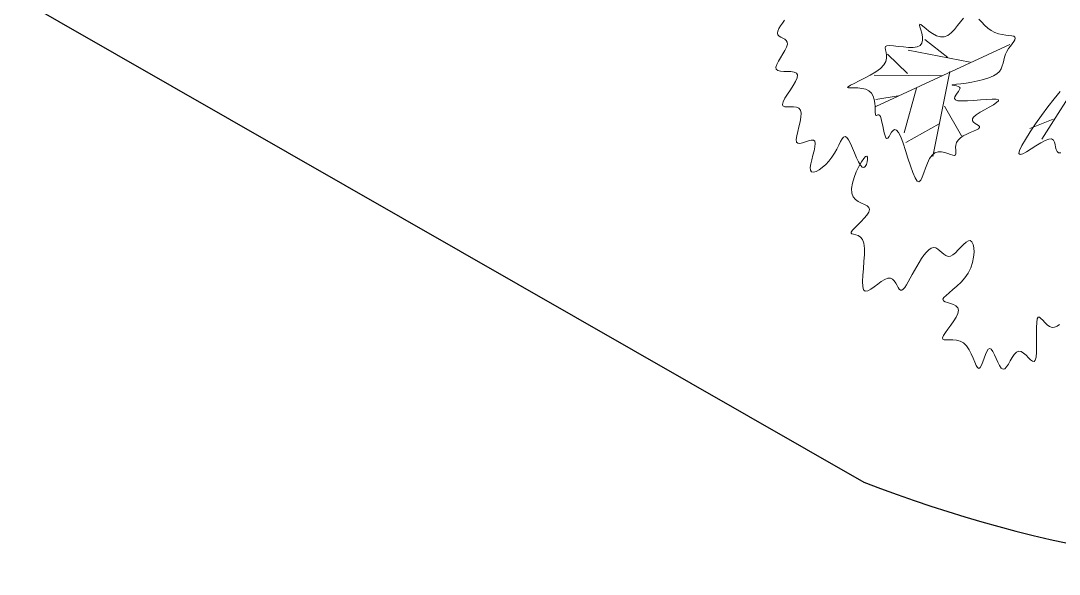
# Model space of a CAD drawing. Extents: x 2080 to 102394, y 2071 to 93424.
# Drawn here: x 79485.6 to 79786.8, y 77717.2 to 77877.6 of the extents above; entities that cross this region are included whole.
import ezdxf

# ---------------------------------------------------------------- set-up
doc = ezdxf.new("R2010")
doc.units = 0
doc.header["$LTSCALE"] = 20
doc.header["$MEASUREMENT"] = 0
doc.layers.add('casuanut tree', color=100, linetype='Continuous', lineweight=5)
doc.layers.add('road', color=2, linetype='Continuous')

# ---------------------------------------------------------------- blocks, each defined once
blk = doc.blocks.new('tr')
at = {"layer": 'casuanut tree'}
for p, q in [((-0.6532, -0.073), (-0.6884, -0.0189)), ((-0.5062, -0.0793), (-0.6394, -0.0202)), ((-0.5539, -0.0579), (-0.5967, -0.0051)), ((-0.4069, -0.0604), (-0.7425, -0.1308)), ((-0.5766, -0.0956), (-0.7299, -0.0592)), ((-0.5565, -0.0906), (-0.6394, -0.2729)), ((-0.6859, -0.1183), (-0.7387, -0.1145)), ((-0.6407, -0.1107), (-0.6922, -0.205)), ((-0.1911, -0.1005), (-0.3843, -0.2908)), ((-0.5866, -0.166), (-0.564, -0.2415)), ((-0.608, -0.2025), (-0.6935, -0.2276)), ((-0.3481, -0.2516), (-0.4054, -0.2606))]:
    blk.add_line(p, q, dxfattribs=at)
for points in [[(-0.9035, 0.1117), (-0.9094, 0.1065), (-0.9153, 0.1012), (-0.9205, 0.096), (-0.9244, 0.091), (-0.9265, 0.0865), (-0.9261, 0.0826), (-0.924, 0.079), (-0.9206, 0.0758), (-0.9167, 0.0725), (-0.913, 0.0692), (-0.9101, 0.0654), (-0.9088, 0.0611), (-0.9096, 0.0561), (-0.913, 0.0501), (-0.9184, 0.0436), (-0.925, 0.0366), (-0.9321, 0.0294), (-0.9387, 0.0225), (-0.9441, 0.016), (-0.9474, 0.0102), (-0.9478, 0.0054), (-0.9449, 0.0017), (-0.9392, -0.001), (-0.9318, -0.0032), (-0.9236, -0.0052), (-0.9157, -0.0073), (-0.9089, -0.01), (-0.9043, -0.0135), (-0.9028, -0.0183), (-0.9051, -0.0245), (-0.9106, -0.0319), (-0.9181, -0.04), (-0.9267, -0.0484), (-0.9355, -0.0568), (-0.9433, -0.0646), (-0.9493, -0.0714), (-0.9524, -0.0769), (-0.9518, -0.0807), (-0.9483, -0.0833), (-0.9426, -0.085), (-0.9357, -0.0865), (-0.9286, -0.0881), (-0.922, -0.0905), (-0.9168, -0.0941), (-0.9141, -0.0994), (-0.9143, -0.1068), (-0.917, -0.1157), (-0.9214, -0.1257), (-0.9266, -0.1361), (-0.9319, -0.1462), (-0.9364, -0.1555), (-0.9394, -0.1634), (-0.94, -0.1693), (-0.9377, -0.1727), (-0.933, -0.1742), (-0.9267, -0.1743), (-0.9196, -0.1737), (-0.9124, -0.173), (-0.9059, -0.1729), (-0.901, -0.1741), (-0.8983, -0.1772), (-0.8984, -0.1826), (-0.9009, -0.1899), (-0.905, -0.1985), (-0.9098, -0.2079), (-0.9148, -0.2174), (-0.9192, -0.2263), (-0.9222, -0.2342), (-0.9231, -0.2403), (-0.9213, -0.2442), (-0.9171, -0.246), (-0.9111, -0.2459), (-0.9035, -0.244), (-0.895, -0.2404), (-0.8859, -0.2355), (-0.8767, -0.2294), (-0.8679, -0.2223), (-0.8599, -0.2143), (-0.8527, -0.2061), (-0.8462, -0.1983), (-0.8405, -0.1914), (-0.8354, -0.186), (-0.831, -0.1828), (-0.8272, -0.1823), (-0.824, -0.1851), (-0.8213, -0.1915), (-0.8189, -0.2008), (-0.8168, -0.212), (-0.8148, -0.2241), (-0.8128, -0.236), (-0.8105, -0.2467), (-0.8079, -0.2552), (-0.8049, -0.2606), (-0.8012, -0.262), (-0.7974, -0.2602), (-0.7937, -0.2562), (-0.7905, -0.251), (-0.7883, -0.2456), (-0.7874, -0.2409), (-0.7883, -0.2381), (-0.7913, -0.238), (-0.7967, -0.2415), (-0.8039, -0.2481), (-0.812, -0.2571), (-0.8205, -0.2678), (-0.8285, -0.2794), (-0.8352, -0.2914), (-0.84, -0.303), (-0.842, -0.3135), (-0.8408, -0.3224), (-0.8371, -0.3298), (-0.8316, -0.336), (-0.8254, -0.3413), (-0.8193, -0.346), (-0.8141, -0.3505), (-0.8109, -0.3549), (-0.8105, -0.3597), (-0.8134, -0.3651), (-0.8192, -0.3708), (-0.8269, -0.3768), (-0.8357, -0.3827), (-0.8446, -0.3883), (-0.8528, -0.3935), (-0.8593, -0.3979), (-0.8634, -0.4014), (-0.8644, -0.4039), (-0.8627, -0.4057), (-0.8592, -0.4074), (-0.8547, -0.4096), (-0.8498, -0.4127), (-0.8454, -0.4173), (-0.8421, -0.4239), (-0.8409, -0.433), (-0.8421, -0.4449), (-0.8454, -0.459), (-0.8499, -0.4744), (-0.855, -0.49), (-0.8598, -0.5051), (-0.8637, -0.5187), (-0.8659, -0.5299), (-0.8657, -0.5378), (-0.8625, -0.5417), (-0.8568, -0.5423), (-0.8492, -0.5404), (-0.8403, -0.5369), (-0.8308, -0.5327), (-0.8213, -0.5286), (-0.8125, -0.5255), (-0.8049, -0.5243), (-0.799, -0.5255), (-0.7947, -0.5289), (-0.7916, -0.5338), (-0.7894, -0.5395), (-0.7877, -0.5454), (-0.7862, -0.5509), (-0.7845, -0.5553), (-0.7823, -0.5581), (-0.7794, -0.5586), (-0.7757, -0.5572), (-0.7712, -0.5539), (-0.7661, -0.5492), (-0.7605, -0.5432), (-0.7543, -0.5363), (-0.7477, -0.5288), (-0.7407, -0.5209), (-0.7334, -0.5128), (-0.7259, -0.505), (-0.7184, -0.4977), (-0.711, -0.4911), (-0.7038, -0.4857), (-0.6971, -0.4817), (-0.691, -0.4794), (-0.6855, -0.4792), (-0.6808, -0.4811), (-0.6767, -0.4847), (-0.673, -0.4894), (-0.6695, -0.4945), (-0.6658, -0.4995), (-0.6618, -0.5037), (-0.6571, -0.5066), (-0.6517, -0.5073), (-0.6453, -0.5057), (-0.6382, -0.5022), (-0.6307, -0.4975), (-0.6232, -0.4924), (-0.6158, -0.4876), (-0.6091, -0.4839), (-0.6033, -0.482), (-0.5988, -0.4826), (-0.5958, -0.4862), (-0.5944, -0.4926), (-0.5946, -0.501), (-0.5964, -0.511), (-0.5999, -0.522), (-0.605, -0.5333), (-0.6117, -0.5444), (-0.6202, -0.5547), (-0.6302, -0.5637), (-0.6413, -0.5716), (-0.6526, -0.5783), (-0.6637, -0.5841), (-0.6737, -0.5891), (-0.6821, -0.5935), (-0.6881, -0.5974), (-0.6911, -0.6009), (-0.6907, -0.6042), (-0.6875, -0.6074), (-0.6825, -0.6107), (-0.6765, -0.6143), (-0.6705, -0.6182), (-0.6655, -0.6226), (-0.6623, -0.6277), (-0.6619, -0.6336), (-0.6648, -0.6403), (-0.6706, -0.6477), (-0.6782, -0.6554), (-0.6868, -0.6631), (-0.6954, -0.6705), (-0.7032, -0.6773), (-0.7092, -0.6831), (-0.7125, -0.6876), (-0.7125, -0.6907), (-0.7096, -0.6927), (-0.7044, -0.6942), (-0.6976, -0.6955), (-0.6899, -0.6973), (-0.6818, -0.7), (-0.6741, -0.7041), (-0.6675, -0.7102), (-0.6624, -0.7184), (-0.6586, -0.7283), (-0.6559, -0.739), (-0.6538, -0.7496), (-0.6522, -0.7594), (-0.6505, -0.7675), (-0.6486, -0.7732), (-0.6461, -0.7755), (-0.6427, -0.7741), (-0.6386, -0.7695), (-0.634, -0.763), (-0.6291, -0.7554), (-0.6241, -0.7479), (-0.6193, -0.7415), (-0.615, -0.7372), (-0.6112, -0.7361), (-0.6082, -0.7389), (-0.6058, -0.7449), (-0.6038, -0.753), (-0.602, -0.7623), (-0.6002, -0.7717), (-0.598, -0.7801), (-0.5954, -0.7867), (-0.592, -0.7902), (-0.5878, -0.79), (-0.5828, -0.7868), (-0.5772, -0.7815), (-0.5712, -0.7751), (-0.565, -0.7685), (-0.5588, -0.7628), (-0.5527, -0.7588), (-0.547, -0.7575), (-0.5418, -0.7596), (-0.537, -0.7643), (-0.5326, -0.7705), (-0.5286, -0.7772), (-0.5248, -0.7833), (-0.5212, -0.7876), (-0.5177, -0.7891), (-0.5144, -0.7868), (-0.511, -0.7799), (-0.5076, -0.7692), (-0.5043, -0.756), (-0.501, -0.7414), (-0.4977, -0.7268), (-0.4946, -0.7133), (-0.4915, -0.7021), (-0.4885, -0.6944), (-0.4855, -0.6911), (-0.4826, -0.6917), (-0.4796, -0.695), (-0.4764, -0.7003), (-0.4728, -0.7066), (-0.4688, -0.7128), (-0.4643, -0.7181), (-0.4592, -0.7214), (-0.4534, -0.7223), (-0.4472, -0.7211), (-0.4411, -0.7189)], [(-0.3484, -0.332), (-0.3533, -0.3304), (-0.3561, -0.3269), (-0.3571, -0.3219), (-0.3571, -0.3161), (-0.3569, -0.3099), (-0.3571, -0.304), (-0.3586, -0.2991), (-0.362, -0.2956), (-0.368, -0.2944), (-0.3771, -0.2956), (-0.3885, -0.2988), (-0.4011, -0.303), (-0.4137, -0.3075), (-0.4254, -0.3114), (-0.435, -0.3139), (-0.4413, -0.3141), (-0.4434, -0.3113), (-0.4404, -0.3048), (-0.4329, -0.2951), (-0.4215, -0.2828), (-0.4071, -0.2686), (-0.3905, -0.2532), (-0.3725, -0.2373), (-0.3538, -0.2215), (-0.3353, -0.2065), (-0.3177, -0.1928)], [(-0.4983, 0.0229), (-0.5065, 0.0164), (-0.5152, 0.0092), (-0.5242, 0.0021), (-0.5334, -0.0039), (-0.5425, -0.008), (-0.5515, -0.0093), (-0.5602, -0.0072), (-0.5684, -0.0023), (-0.576, 0.0044), (-0.5829, 0.012), (-0.5889, 0.0195), (-0.5938, 0.0261), (-0.5975, 0.0307), (-0.5999, 0.0324), (-0.601, 0.0306), (-0.601, 0.0259), (-0.6007, 0.0192), (-0.6004, 0.0111), (-0.6006, 0.0027), (-0.602, -0.0051), (-0.605, -0.0117), (-0.6101, -0.016), (-0.6176, -0.0176), (-0.6271, -0.0167), (-0.6378, -0.0142), (-0.649, -0.0106), (-0.6601, -0.0066), (-0.6704, -0.0029), (-0.6791, -0.0002), (-0.6855, 0.0009), (-0.6892, -0.0002), (-0.6908, -0.0033), (-0.6911, -0.0079), (-0.691, -0.0137), (-0.6912, -0.0202), (-0.6926, -0.0272), (-0.6961, -0.0342), (-0.7024, -0.0408), (-0.7121, -0.0468), (-0.7244, -0.0521), (-0.7383, -0.0567), (-0.7528, -0.0607), (-0.7667, -0.0641), (-0.779, -0.067), (-0.7887, -0.0694), (-0.7947, -0.0713), (-0.7963, -0.0728), (-0.794, -0.0741), (-0.7888, -0.0755), (-0.7815, -0.0772), (-0.773, -0.0794), (-0.7643, -0.0824), (-0.7562, -0.0863), (-0.7497, -0.0915), (-0.7453, -0.0981), (-0.743, -0.1057), (-0.7422, -0.1139), (-0.7426, -0.1223), (-0.7438, -0.1303), (-0.7452, -0.1375), (-0.7466, -0.1435), (-0.7474, -0.1479), (-0.7474, -0.1503), (-0.7466, -0.1512), (-0.7453, -0.1511), (-0.7436, -0.1506), (-0.7418, -0.1502), (-0.74, -0.1506), (-0.7384, -0.1522), (-0.7373, -0.1558), (-0.7367, -0.1615), (-0.7366, -0.169), (-0.7367, -0.1774), (-0.7369, -0.1861), (-0.7369, -0.1943), (-0.7365, -0.2013), (-0.7356, -0.2063), (-0.7339, -0.2087), (-0.7314, -0.2081), (-0.7281, -0.2051), (-0.7243, -0.201), (-0.7201, -0.1968), (-0.7159, -0.1935), (-0.7118, -0.1924), (-0.7079, -0.1945), (-0.7046, -0.2008), (-0.702, -0.2122), (-0.6999, -0.2274), (-0.6982, -0.2452), (-0.6966, -0.264), (-0.695, -0.2823), (-0.6931, -0.2988), (-0.6907, -0.3119), (-0.6878, -0.3203), (-0.684, -0.3229), (-0.6794, -0.3205), (-0.6742, -0.3143), (-0.6683, -0.3055), (-0.662, -0.2954), (-0.6551, -0.2853), (-0.6479, -0.2762), (-0.6405, -0.2696), (-0.6328, -0.2662), (-0.6251, -0.2657), (-0.6176, -0.2673), (-0.6105, -0.2703), (-0.6039, -0.274), (-0.5982, -0.2777), (-0.5934, -0.2806), (-0.5898, -0.282), (-0.5875, -0.2814), (-0.5861, -0.2789), (-0.5852, -0.2751), (-0.5844, -0.2703), (-0.5834, -0.2649), (-0.5816, -0.2593), (-0.5786, -0.254), (-0.574, -0.2493), (-0.5676, -0.2456), (-0.5599, -0.2427), (-0.5513, -0.2405), (-0.5426, -0.2387), (-0.5344, -0.2373), (-0.5273, -0.2358), (-0.5219, -0.2343), (-0.5189, -0.2324), (-0.5185, -0.23), (-0.5203, -0.2272), (-0.5232, -0.224), (-0.5266, -0.2206), (-0.5295, -0.2169), (-0.5311, -0.2131), (-0.5304, -0.2092), (-0.5267, -0.2054), (-0.5195, -0.2016), (-0.5096, -0.198), (-0.4982, -0.1945), (-0.4865, -0.1911), (-0.4758, -0.1879), (-0.4672, -0.1849), (-0.462, -0.1821), (-0.4614, -0.1794), (-0.4662, -0.177), (-0.4755, -0.1747), (-0.4881, -0.1725), (-0.5025, -0.1703), (-0.5176, -0.168), (-0.5321, -0.1657), (-0.5445, -0.1631), (-0.5538, -0.1603), (-0.5588, -0.1572), (-0.5602, -0.1538), (-0.5589, -0.1503), (-0.5557, -0.1468), (-0.5516, -0.1432), (-0.5474, -0.1397), (-0.5441, -0.1363), (-0.5425, -0.1332), (-0.5433, -0.1304), (-0.5459, -0.128), (-0.5495, -0.1259), (-0.5533, -0.1242), (-0.5566, -0.123), (-0.5585, -0.1221), (-0.5582, -0.1218), (-0.5549, -0.122), (-0.5481, -0.1226), (-0.5382, -0.1236), (-0.5262, -0.1246), (-0.5127, -0.1255), (-0.4985, -0.126), (-0.4846, -0.1259), (-0.4716, -0.125), (-0.4603, -0.1231), (-0.4514, -0.12), (-0.4445, -0.1158), (-0.4393, -0.1107), (-0.4353, -0.1051), (-0.432, -0.099), (-0.429, -0.0927), (-0.4258, -0.0864), (-0.422, -0.0803), (-0.4174, -0.0746), (-0.4121, -0.0693), (-0.4066, -0.0644), (-0.4013, -0.06), (-0.3968, -0.056), (-0.3934, -0.0524), (-0.3915, -0.0492), (-0.3916, -0.0465), (-0.394, -0.0441), (-0.3984, -0.0419), (-0.4044, -0.0397), (-0.4115, -0.0372), (-0.4192, -0.0341), (-0.4273, -0.0303), (-0.4351, -0.0255), (-0.4423, -0.0194), (-0.4486, -0.012), (-0.454, -0.0038), (-0.4589, 0.0048), (-0.4635, 0.013)]]:
    blk.add_lwpolyline(points, dxfattribs=at)

msp = doc.modelspace()

# ---------------------------------------------------------------- linework, layer by layer
at = {"layer": 'road', "linetype": 'Continuous', "ltscale": 0.5}
msp.add_lwpolyline([(79824.818, 78665.589, 0.0935281), (79743.406, 78710.137, 0.3368471), (79367.361, 78575.549), (79258.437, 78396.796, 0.0582937), (79235.146, 78346.12, 0.1501567), (79220.346, 78151.248, 0.1647484), (79312.492, 77982.641), (79730.056, 77743.887, 0.2095602), (80047.698, 77757.903, 0.053165), (80146.648, 77815.469, 0.1142019), (80364.893, 78059.743, 0.2578717), (80307.621, 78391.445, 0.186149), (80024.202, 78560.225, -0.1160447), (79824.819, 78665.589)], format="xyb", dxfattribs=at)

# ---------------------------------------------------------------- block references
at = {"layer": 'casuanut tree', "linetype": 'Continuous', "xscale": 125.0682395300407, "yscale": 125.0682395300391, "zscale": 125.0682395300394, "rotation": 13.01607038379708}
msp.add_blockref('tr', (79820.34, 77889.569), dxfattribs=at)

doc.saveas('drawing.dxf')
